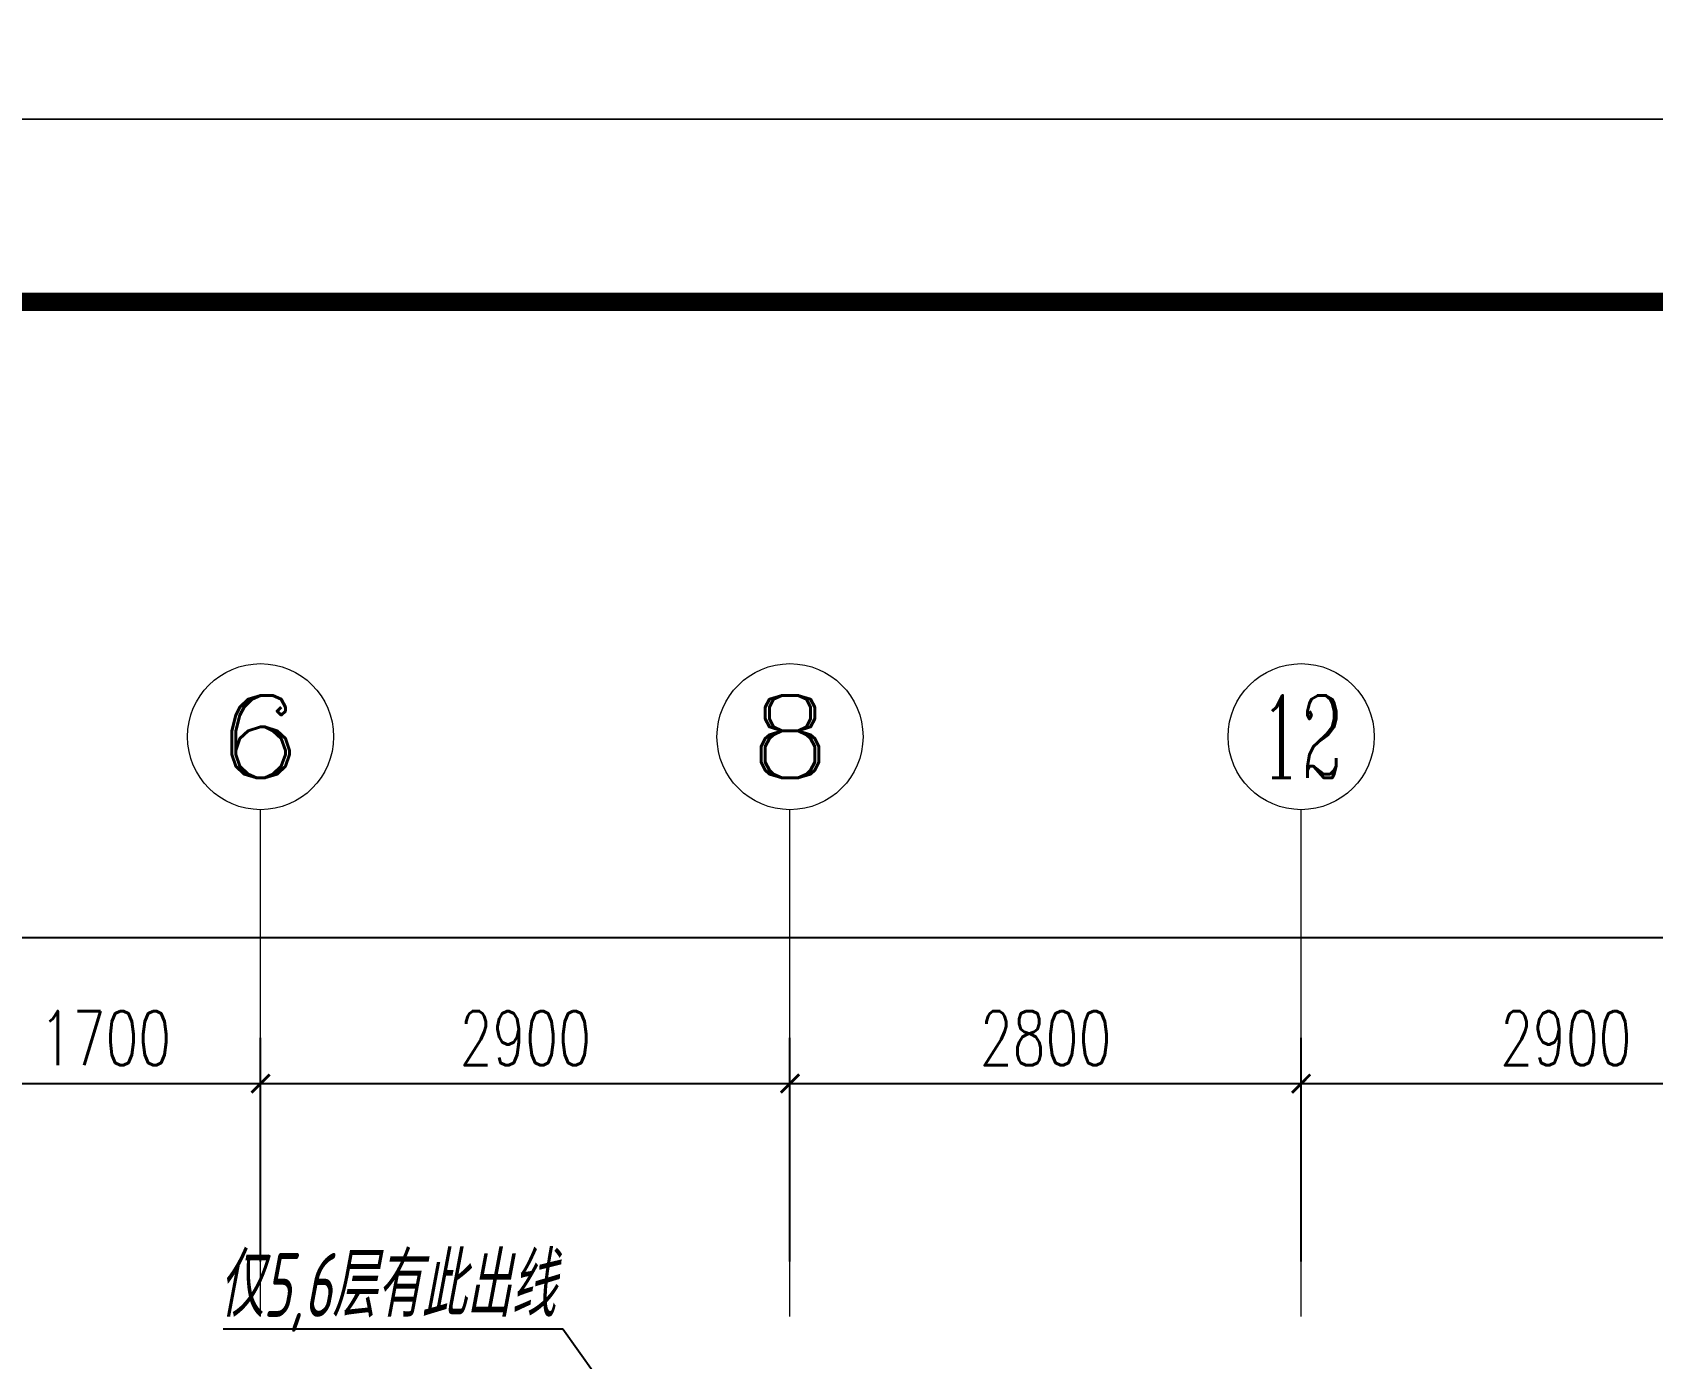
# Model space of a CAD drawing. Extents: x 3753737 to 4713801, y -857380 to 24339.
# Drawn here: x 4047863 to 4056739, y -755442 to -748179 of the extents above; entities that cross this region are included whole.
import ezdxf
from ezdxf.enums import TextEntityAlignment as Align

# ---------------------------------------------------------------- set-up
doc = ezdxf.new("R2010")
doc.units = 0
doc.header["$LTSCALE"] = 1000
doc.header["$MEASUREMENT"] = 0
doc.layers.get('0').update_dxf_attribs({"linetype": 'CONTINUOUS'})
doc.layers.get('Defpoints').update_dxf_attribs({"linetype": 'CONTINUOUS'})
for name, color, linetype in [('!!电气', 1, 'CONTINUOUS'), ('!校对', 2, 'CONTINUOUS'), ('DIM-照明', 7, 'CONTINUOUS')]:
    doc.layers.add(name, color=color, linetype=linetype)
for name, color, linetype, lineweight in [('AXIS', 114, 'CONTINUOUS', 20), ('AXIS_TEXT', 7, 'CONTINUOUS', 20), ('图框', 147, 'CONTINUOUS', 20)]:
    doc.layers.add(name, color=color, linetype=linetype, lineweight=lineweight)
doc.styles.add('_TCH_AXIS', font='COMPLEX', dxfattribs={"bigfont": 'GBCBIG'})
doc.styles.add('_TCH_DIM_T3', font='SIMPLEX.shx', dxfattribs={"width": 0.705882, "bigfont": 'GBCBIG.shx'})
doc.styles.add('COMPLEX', font='COMPLEX')
doc.styles.add('HZTXT', font='gbeitc.shx', dxfattribs={"width": 0.8, "height": 400, "bigfont": 'hztxt.shx'})
doc.dimstyles.new('_TCH_ARCH&&100', dxfattribs={"dimtxt": 297.5, "dimasz": 100, "dimexe": 250, "dimexo": 300, "dimgap": 100, "dimtad": 1, "dimdec": 0, "dimzin": 0, "dimdsep": 46, "dimtxsty": '_TCH_DIM_T3', "dimblk": 'ARCHTICK', "dimcen": 0.09, "dimclrt": 7, "dimazin": 2, "dimtfac": 1, "dimtdec": 0, "dimtix": 1, "dimtmove": 2, "dimatfit": 3, "dimfxl": 1, "dimtolj": 1, "dimtzin": 0, "dimarcsym": 0})

# ---------------------------------------------------------------- blocks, each defined once
blk = doc.blocks.new('_ArchTick')
at = {"color": 0, "linetype": 'ByBlock', "const_width": 0.15}
blk.add_lwpolyline([(-0.5, -0.5), (0.5, 0.5)], dxfattribs=at)
blk = doc.blocks.new('*D473')
at = {"layer": 'AXIS', "color": 0, "lineweight": -2, "transparency": 16777216}
for p, q in [((-100, 13812), (-100, 15837)), ((50100, 13812), (50100, 15837)), ((-100, 15587), (50100, 15587))]:
    blk.add_line(p, q, dxfattribs=at)
at = {"layer": 'Defpoints', "color": 0, "transparency": 16777216}
for p in [(50100, 15587), (-100, 13512), (50100, 13512)]:
    blk.add_point(p, dxfattribs=at)
at = {"layer": 'AXIS', "color": 0, "lineweight": -2, "transparency": 16777216, "xscale": 100, "yscale": 100, "zscale": 100, "rotation": 180}
blk.add_blockref('_ArchTick', (-100, 15587), dxfattribs=at)
at = {"layer": 'AXIS', "color": 0, "lineweight": -2, "transparency": 16777216, "xscale": 100, "yscale": 100, "zscale": 100}
blk.add_blockref('_ArchTick', (50100, 15587), dxfattribs=at)
at = {"layer": 'AXIS', "color": 7, "transparency": 16777216, "insert": (25000, 15835.7), "char_height": 297.5, "attachment_point": 5, "style": '_TCH_DIM_T3'}
blk.add_mtext('\\A1;50200', dxfattribs=at)
blk = doc.blocks.new('*D478')
at = {"layer": 'AXIS', "color": 0, "lineweight": -2, "transparency": 16777216}
for p, q in [((6500, 13812), (6500, 15037)), ((8200, 13812), (8200, 15037)), ((6500, 14787), (8200, 14787))]:
    blk.add_line(p, q, dxfattribs=at)
at = {"layer": 'Defpoints', "color": 0, "transparency": 16777216}
for p in [(8200, 14787), (6500, 13512), (8200, 13512)]:
    blk.add_point(p, dxfattribs=at)
at = {"layer": 'AXIS', "color": 0, "lineweight": -2, "transparency": 16777216, "xscale": 100, "yscale": 100, "zscale": 100, "rotation": 180}
blk.add_blockref('_ArchTick', (6500, 14787), dxfattribs=at)
at = {"layer": 'AXIS', "color": 0, "lineweight": -2, "transparency": 16777216, "xscale": 100, "yscale": 100, "zscale": 100}
blk.add_blockref('_ArchTick', (8200, 14787), dxfattribs=at)
at = {"layer": 'AXIS', "color": 7, "transparency": 16777216, "insert": (7350, 15035.7), "char_height": 297.5, "attachment_point": 5, "style": '_TCH_DIM_T3'}
blk.add_mtext('\\A1;1700', dxfattribs=at)
blk = doc.blocks.new('*D479')
at = {"layer": 'AXIS', "color": 0, "lineweight": -2, "transparency": 16777216}
for p, q in [((8200, 13812), (8200, 15037)), ((11100, 13812), (11100, 15037)), ((8200, 14787), (11100, 14787))]:
    blk.add_line(p, q, dxfattribs=at)
at = {"layer": 'Defpoints', "color": 0, "transparency": 16777216}
for p in [(11100, 14787), (8200, 13512), (11100, 13512)]:
    blk.add_point(p, dxfattribs=at)
at = {"layer": 'AXIS', "color": 0, "lineweight": -2, "transparency": 16777216, "xscale": 100, "yscale": 100, "zscale": 100, "rotation": 180}
blk.add_blockref('_ArchTick', (8200, 14787), dxfattribs=at)
at = {"layer": 'AXIS', "color": 0, "lineweight": -2, "transparency": 16777216, "xscale": 100, "yscale": 100, "zscale": 100}
blk.add_blockref('_ArchTick', (11100, 14787), dxfattribs=at)
at = {"layer": 'AXIS', "color": 7, "transparency": 16777216, "insert": (9650, 15035.7), "char_height": 297.5, "attachment_point": 5, "style": '_TCH_DIM_T3'}
blk.add_mtext('\\A1;2900', dxfattribs=at)
blk = doc.blocks.new('*D480')
at = {"layer": 'AXIS', "color": 0, "lineweight": -2, "transparency": 16777216}
for p, q in [((11100, 13812), (11100, 15037)), ((13900, 13812), (13900, 15037)), ((11100, 14787), (13900, 14787))]:
    blk.add_line(p, q, dxfattribs=at)
at = {"layer": 'Defpoints', "color": 0, "transparency": 16777216}
for p in [(13900, 14787), (11100, 13512), (13900, 13512)]:
    blk.add_point(p, dxfattribs=at)
at = {"layer": 'AXIS', "color": 0, "lineweight": -2, "transparency": 16777216, "xscale": 100, "yscale": 100, "zscale": 100, "rotation": 180}
blk.add_blockref('_ArchTick', (11100, 14787), dxfattribs=at)
at = {"layer": 'AXIS', "color": 0, "lineweight": -2, "transparency": 16777216, "xscale": 100, "yscale": 100, "zscale": 100}
blk.add_blockref('_ArchTick', (13900, 14787), dxfattribs=at)
at = {"layer": 'AXIS', "color": 7, "transparency": 16777216, "insert": (12500, 15035.7), "char_height": 297.5, "attachment_point": 5, "style": '_TCH_DIM_T3'}
blk.add_mtext('\\A1;2800', dxfattribs=at)
blk = doc.blocks.new('*D481')
at = {"layer": 'AXIS', "color": 0, "lineweight": -2, "transparency": 16777216}
for p, q in [((13900, 13812), (13900, 15037)), ((16800, 13812), (16800, 15037)), ((13900, 14787), (16800, 14787))]:
    blk.add_line(p, q, dxfattribs=at)
at = {"layer": 'Defpoints', "color": 0, "transparency": 16777216}
for p in [(16800, 14787), (13900, 13512), (16800, 13512)]:
    blk.add_point(p, dxfattribs=at)
at = {"layer": 'AXIS', "color": 0, "lineweight": -2, "transparency": 16777216, "xscale": 100, "yscale": 100, "zscale": 100, "rotation": 180}
blk.add_blockref('_ArchTick', (13900, 14787), dxfattribs=at)
at = {"layer": 'AXIS', "color": 0, "lineweight": -2, "transparency": 16777216, "xscale": 100, "yscale": 100, "zscale": 100}
blk.add_blockref('_ArchTick', (16800, 14787), dxfattribs=at)
at = {"layer": 'AXIS', "color": 7, "transparency": 16777216, "insert": (15350, 15035.7), "char_height": 297.5, "attachment_point": 5, "style": '_TCH_DIM_T3'}
blk.add_mtext('\\A1;2900', dxfattribs=at)
blk = doc.blocks.new('_AXISO')
blk.add_circle((0, 0), 0.5)
at = {"layer": 'AXIS_TEXT', "style": 'COMPLEX', "width": 1.041667}
blk.add_attdef('A', text='', height=0.56, dxfattribs=at).set_placement((-0.25, -0.28), (0.25, -0.28), align=Align.FIT)
blk = doc.blocks.new('A$C1C403CBE')
at = {"layer": 'AXIS'}
for p, q in [((8200, 13512), (8200, 16287)), ((11100, 13512), (11100, 16287)), ((13900, 13512), (13900, 16287))]:
    blk.add_line(p, q, dxfattribs=at)
ref = blk.add_blockref('_AXISO', (8200, 16687), dxfattribs=dict(at, xscale=800, yscale=800, zscale=800))
ref.add_attrib('A', '6', dxfattribs={"layer": 'AXIS_TEXT', "height": 452.5, "style": '_TCH_AXIS', "width": 1.5}).set_placement((7973.7, 16460.7), (8426.3, 16460.7), align=Align.FIT)
ref = blk.add_blockref('_AXISO', (11100, 16687), dxfattribs=dict(at, xscale=800, yscale=800, zscale=800))
ref.add_attrib('A', '8', dxfattribs={"layer": 'AXIS_TEXT', "height": 452.5, "style": '_TCH_AXIS', "width": 1.5}).set_placement((10873.7, 16460.7), (11326.3, 16460.7), align=Align.FIT)
ref = blk.add_blockref('_AXISO', (13900, 16687), dxfattribs=dict(at, xscale=800, yscale=800, zscale=800))
ref.add_attrib('A', '12', dxfattribs={"layer": 'AXIS_TEXT', "height": 452.55, "style": '_TCH_AXIS', "width": 0.724138}).set_placement((13673.7, 16460.7), (14126.3, 16460.7), align=Align.FIT)
for p1, p2, distance, text, picture, middle in [((-100, 13512), (50100, 13512), 2075, '50200', '*D473', (25000, 15835.7)), ((6500, 13512), (8200, 13512), 1275, '1700', '*D478', (7350, 15035.7)), ((8200, 13512), (11100, 13512), 1275, '2900', '*D479', (9650, 15035.7)), ((11100, 13512), (13900, 13512), 1275, '2800', '*D480', (12500, 15035.7)), ((13900, 13512), (16800, 13512), 1275, '2900', '*D481', (15350, 15035.7))]:
    dim = blk.add_aligned_dim(p1=p1, p2=p2, distance=distance, text=text, dimstyle='_TCH_ARCH&&100', dxfattribs=at)
    dim.commit()
    dim.dimension.update_dxf_attribs({"geometry": picture, "text_midpoint": middle})

msp = doc.modelspace()

# ---------------------------------------------------------------- linework, layer by layer
at = {"layer": '!校对', "color": 6}
msp.add_line((4050768.9, -755280.3), (4048908.1, -755280.3), dxfattribs=at)
at = {"color": 6}
msp.add_line((4051687.2, -756566.4), (4050768.9, -755280.3), dxfattribs=at)
at = {"layer": '图框'}
for points in [[(4026611, -689253.6), (4110711, -689253.6), (4110711, -748653.6), (4026611, -748653.6)], [(4026611, -748653.6), (4110711, -748653.6), (4110711, -808053.6), (4026611, -808053.6)]]:
    msp.add_lwpolyline(points, close=True, dxfattribs=at)
at = {"layer": '图框', "const_width": 100}
msp.add_lwpolyline([(4109711, -807053.6), (4109711, -749653.6), (4029111, -749653.6), (4029111, -807053.6)], close=True, dxfattribs=at)

# ---------------------------------------------------------------- block references
at = {"layer": '!!电气'}
msp.add_blockref('A$C1C403CBE', (4040913.4, -768722.9), dxfattribs=at)

# ---------------------------------------------------------------- texts
at = {"layer": 'DIM-照明', "color": 7, "style": 'HZTXT', "width": 0.7}
msp.add_text('仅5,6层有此出线', height=350, dxfattribs=at).set_placement((4048882.8, -755213.5, 1500))

doc.saveas('drawing.dxf')
